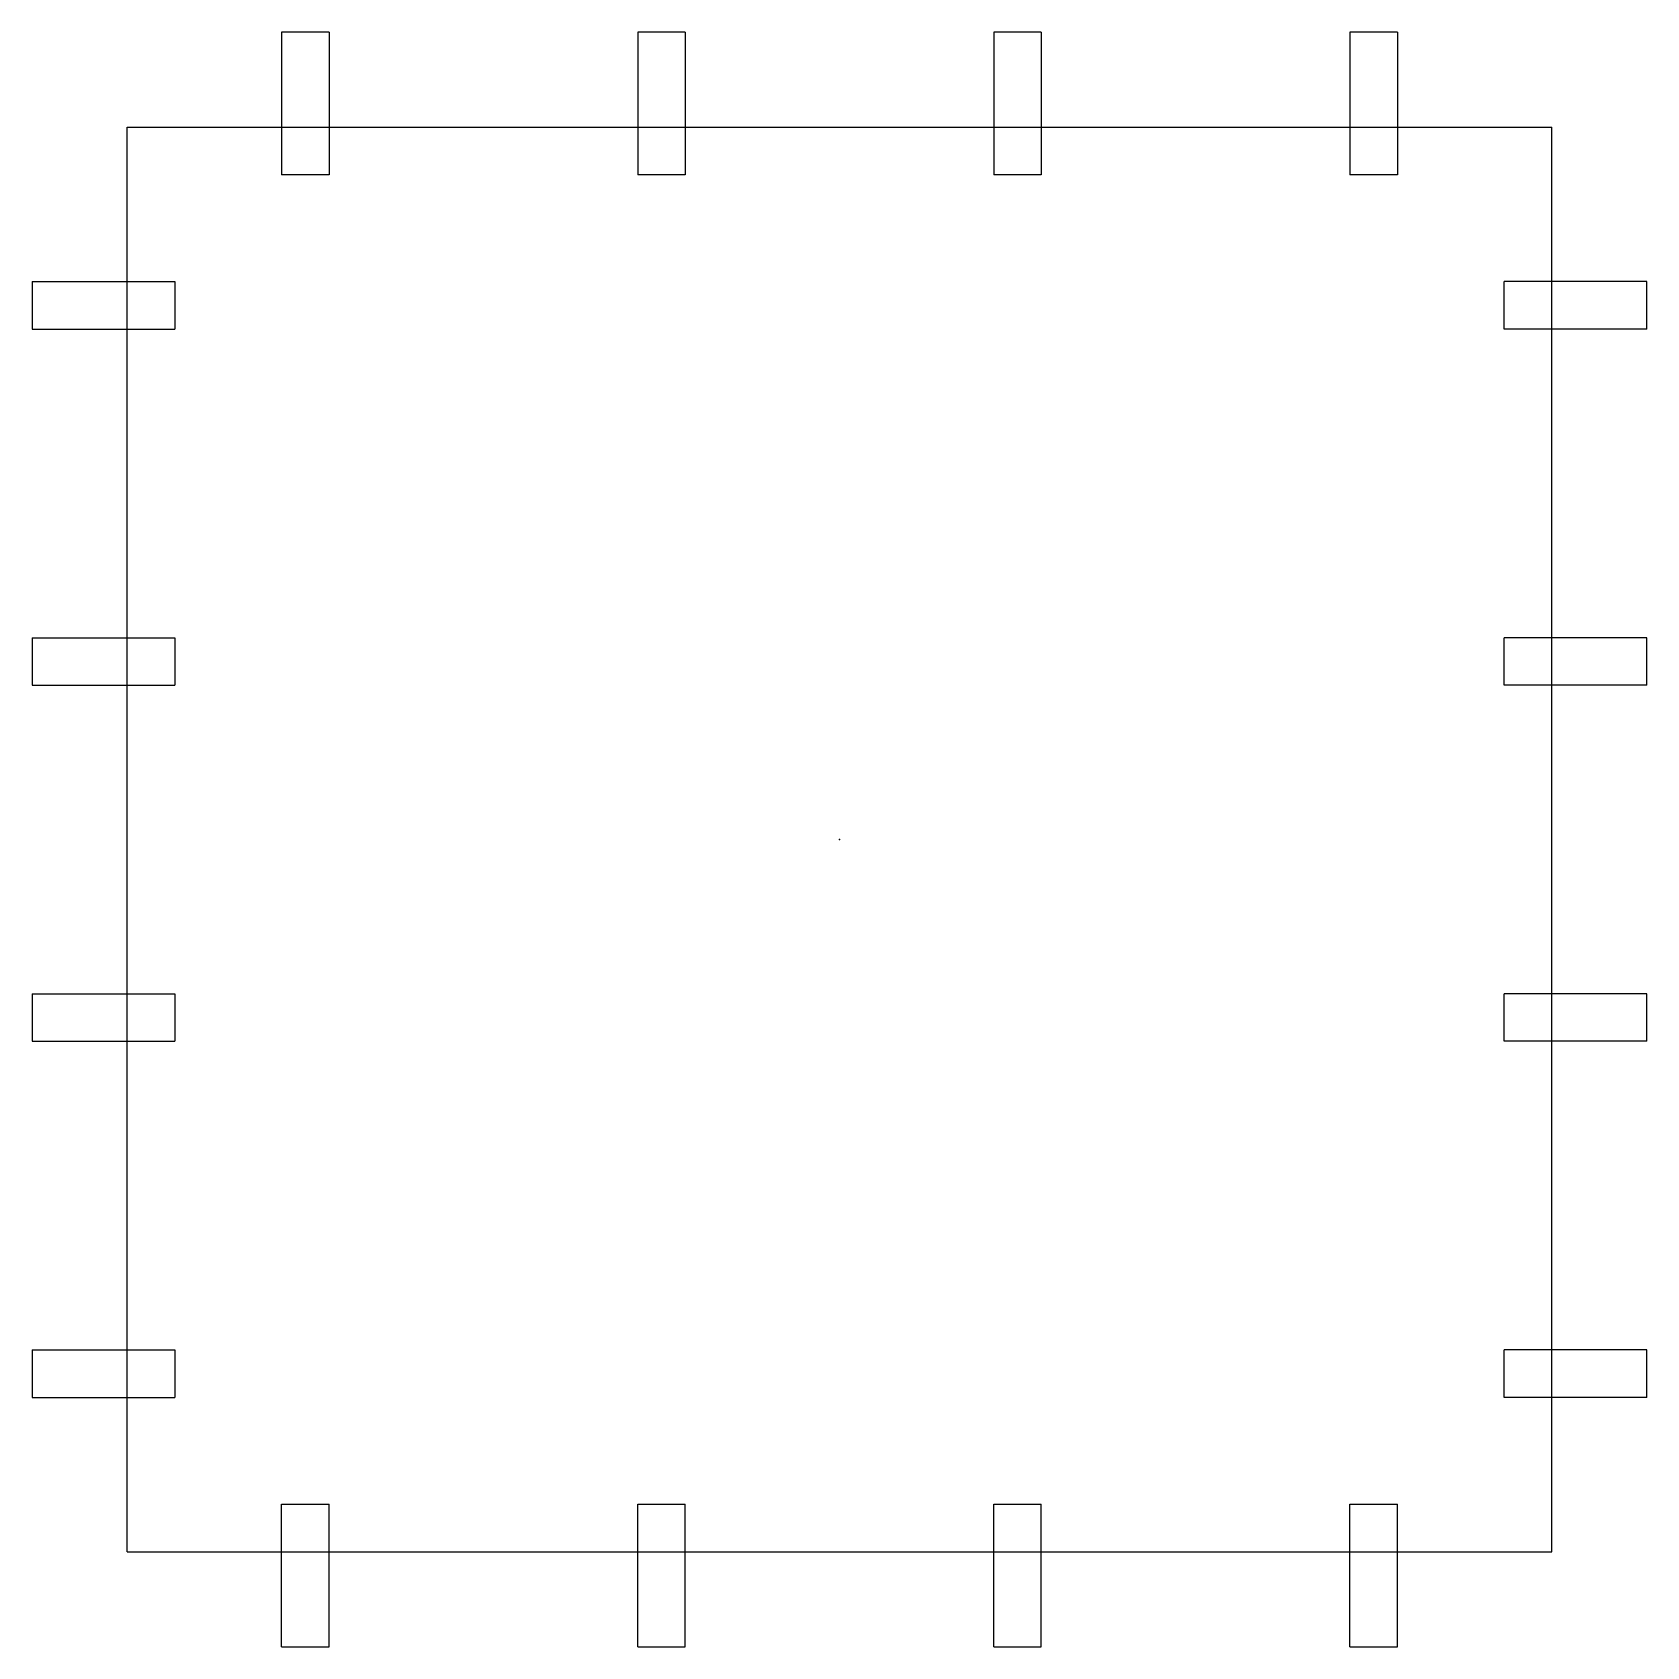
# Model space of a CAD drawing. Header units: millimetres. Extents: x -170 to 170, y -170 to 170.
import ezdxf

# ---------------------------------------------------------------- set-up
doc = ezdxf.new("R2010")
doc.units = ezdxf.units.MM
doc.header["$PDSIZE"] = -1

msp = doc.modelspace()

# ---------------------------------------------------------------- linework, layer by layer
at = {"color": 7, "linetype": 'Continuous'}
for p, q in [((-107.5, 170), (-117.5, 170)), ((-117.5, 170), (-117.5, 140)), ((-107.5, 170), (-107.5, 140)), ((-32.5, 170), (-42.5, 170)), ((-42.5, 170), (-42.5, 140)), ((-32.5, 170), (-32.5, 140)), ((42.5, 170), (32.5, 170)), ((32.5, 170), (32.5, 140)), ((42.5, 170), (42.5, 140)), ((117.5, 170), (107.5, 170)), ((107.5, 170), (107.5, 140)), ((117.5, 170), (117.5, 140)), ((-150, -150), (-150, 150)), ((-150, 150), (150, 150)), ((150, -150), (150, 150)), ((-107.5, 140), (-117.5, 140)), ((-32.5, 140), (-42.5, 140)), ((42.5, 140), (32.5, 140)), ((117.5, 140), (107.5, 140)), ((-170, 117.5), (-140, 117.5)), ((-170, 117.5), (-170, 107.5)), ((-140, 117.5), (-140, 107.5)), ((170, 117.5), (140, 117.5)), ((140, 107.5), (140, 117.5)), ((170, 107.5), (170, 117.5)), ((-170, 107.5), (-140, 107.5)), ((170, 107.5), (140, 107.5)), ((-170, 42.5), (-170, 32.5)), ((-170, 42.5), (-140, 42.5)), ((-140, 42.5), (-140, 32.5)), ((170, 42.5), (140, 42.5)), ((140, 32.5), (140, 42.5)), ((170, 32.5), (170, 42.5)), ((-170, 32.5), (-140, 32.5)), ((170, 32.5), (140, 32.5)), ((-170, -32.5), (-170, -42.5)), ((-170, -32.5), (-140, -32.5)), ((-140, -32.5), (-140, -42.5)), ((170, -32.5), (140, -32.5)), ((140, -42.5), (140, -32.5)), ((170, -42.5), (170, -32.5)), ((-170, -42.5), (-140, -42.5)), ((170, -42.5), (140, -42.5)), ((-170, -107.5), (-170, -117.5)), ((-170, -107.5), (-140, -107.5)), ((-140, -107.5), (-140, -117.5)), ((140, -117.5), (140, -107.5)), ((170, -107.5), (140, -107.5)), ((170, -117.5), (170, -107.5)), ((-170, -117.5), (-140, -117.5)), ((170, -117.5), (140, -117.5)), ((-117.5, -170), (-117.5, -140)), ((-117.5, -140), (-107.5, -140)), ((-107.5, -170), (-107.5, -140)), ((-42.5, -140), (-32.5, -140)), ((-42.5, -170), (-42.5, -140)), ((-32.5, -170), (-32.5, -140)), ((32.5, -140), (42.5, -140)), ((32.5, -170), (32.5, -140)), ((42.5, -170), (42.5, -140)), ((107.5, -140), (117.5, -140)), ((107.5, -170), (107.5, -140)), ((117.5, -170), (117.5, -140)), ((-150, -150), (150, -150)), ((-42.5, -170), (-32.5, -170)), ((32.5, -170), (42.5, -170)), ((107.5, -170), (117.5, -170)), ((-117.5, -170), (-107.5, -170))]:
    msp.add_line(p, q, dxfattribs=at)
msp.add_point((0, 0), dxfattribs=at)

doc.saveas('drawing.dxf')
